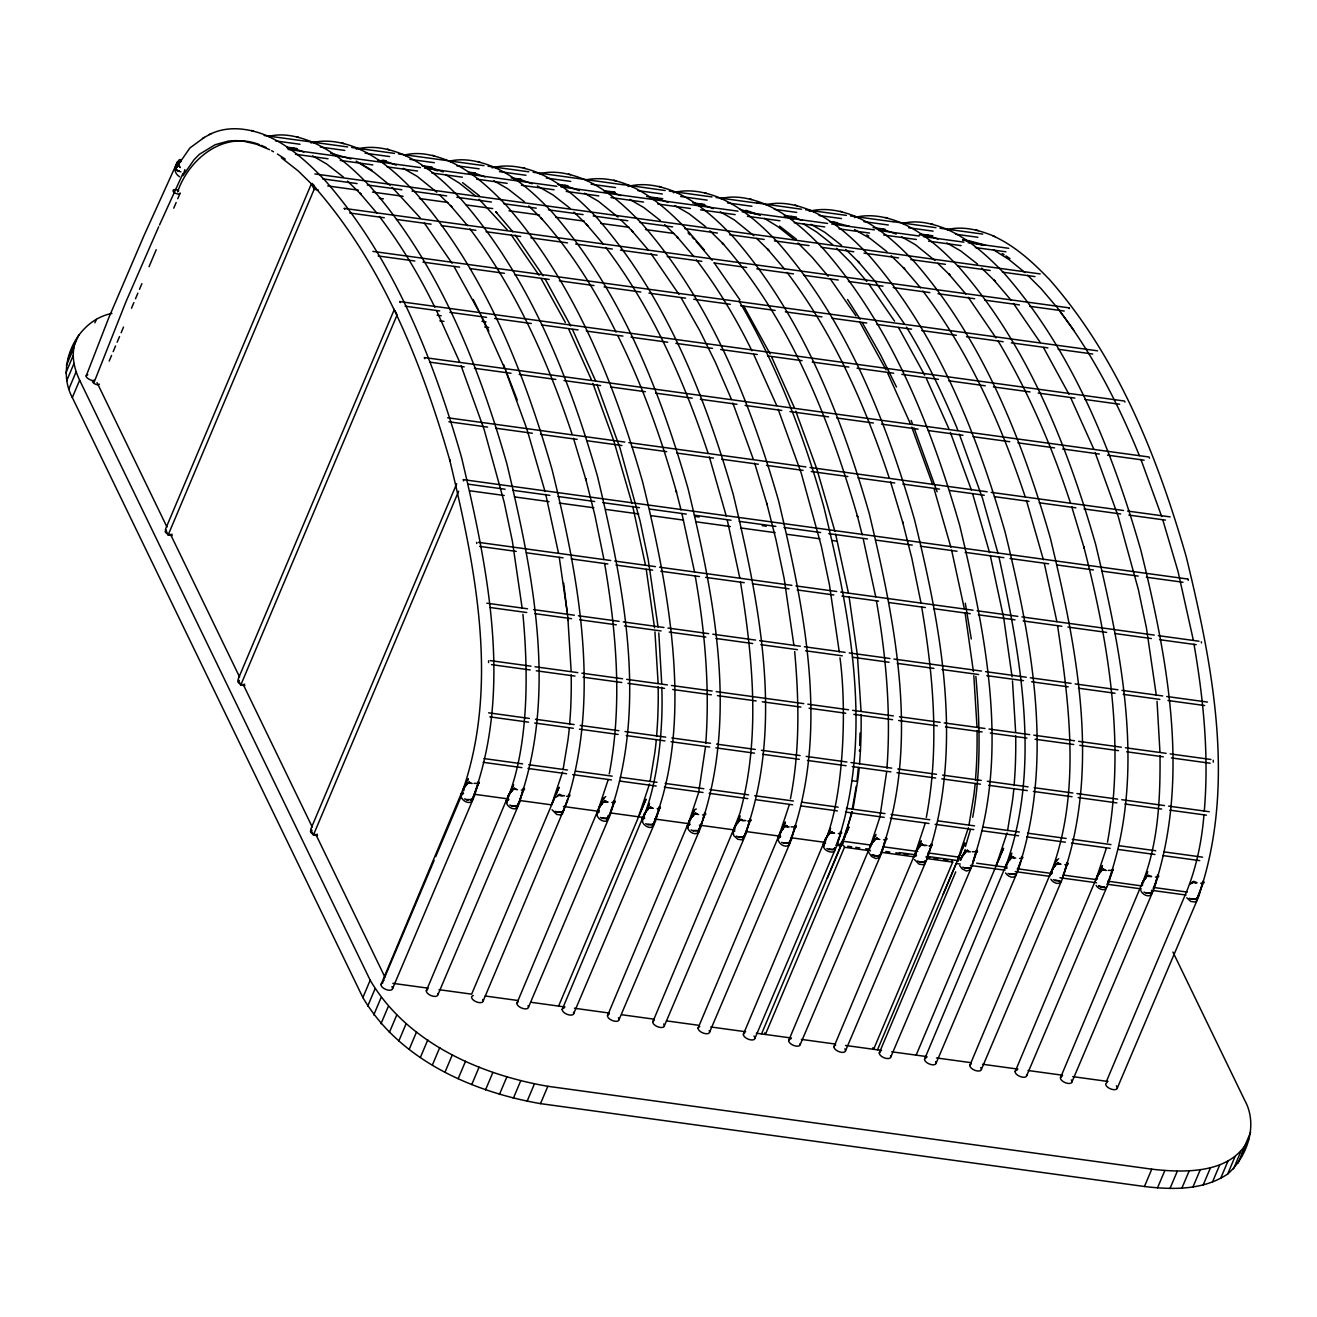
<?xml version="1.0" encoding="UTF-8"?>
<svg xmlns="http://www.w3.org/2000/svg" width="1317" height="1317" viewBox="0 0 1317 1317"><rect width="100%" height="100%" fill="white"/><g stroke="black" fill="none" stroke-linecap="round" stroke-linejoin="round"><path stroke-width="1.5" d="M461.526 793.443L461.049 795.452L461.74 792.785M653.858 823.504C653.002 832.476 638.745 824.08 642.926 817.643L644.457 816.672M642.235 820.293L642.235 819.322M687.523 826.516L689.746 822.895M823.471 845.679L824.096 842.501L825.627 841.53M823.405 845.152L823.421 844.181C822.121 852.692 837.233 854.124 834.336 849.3L828.903 849.284L832.805 849.794L835.39 847.901M860.017 733.075L859.705 745.34M467.815 780.487L468.276 778.545M513.103 786.693L513.087 785.722M603.696 799.123L603.68 798.151M649.001 805.346L648.968 804.374M694.289 811.552L694.273 810.581M739.578 817.775L739.561 816.803M784.883 823.981L784.866 823.01M830.171 830.204L830.154 829.233M875.459 836.41L876.003 834.402M920.764 842.633L920.748 841.662M1011.357 855.062L1011.341 854.091M1056.646 861.269L1056.629 860.297M1101.934 867.491L1101.917 866.52M1147.239 873.698L1147.222 872.727M859.458 751.184L859.507 749.999M477.939 784.734L478.087 781.886M523.376 788.109L519.705 802.234L437.87 994.829M568.532 797.164L568.681 794.316M613.821 803.386L613.969 800.538M659.126 809.593L659.257 806.745M704.562 812.968L700.874 827.092L619.039 1019.687M749.85 819.174L746.179 833.299L664.344 1025.91M795.139 825.397L791.468 839.522L709.633 1032.116M840.295 834.451L840.444 831.603M885.732 837.826L882.538 850.535M930.889 846.88L931.037 844.032M976.325 850.255L973.115 862.964M1021.482 859.31L1021.613 856.462M1066.918 862.684L1063.708 875.393M1157.511 875.114L1156.31 880.398M1202.8 881.336L1199.129 895.445L1117.293 1088.056M608.619 817.001L608.24 818.532M653.923 823.224L653.545 824.755M835.093 848.082L834.715 849.613M179.474 176.708C172.329 171.852 175.079 164.691 179.359 159.67L181.285 159.604M1172.937 952.059L1244.68 1100.222C1258.328 1124.702 1247.528 1156.425 1227.691 1173.99C1203.491 1190.42 1172.344 1189.811 1144.44 1186.502L540.513 1103.63C472.013 1091.809 399.347 1059.642 362.866 997.562L72.32 397.536C55.232 365.813 76.353 320.311 111.945 313.43M1248.681 1139.271C1231.428 1174.007 1184.872 1173.003 1151.766 1169.167L547.839 1086.295C479.339 1074.474 406.673 1042.307 370.192 980.227L79.646 380.218C73.884 368.2 70.855 354.01 75.645 341.152M970.843 867.426L970.003 869.944L966.464 871.031L962.134 868.891L959.681 865.648M1152.029 892.284C1151.354 898.935 1142.069 895 1140.851 890.506M479.256 783.335L479.042 782.199L472.26 799.501L466.547 799.551L468.523 800.028M524.545 789.558L524.331 788.422L517.565 805.724L511.852 805.774L515.754 806.284L517.993 804.835L515.523 808.77C511.078 809.593 505.037 804.72 506.551 800.028L506.107 801.18M569.635 724.531L570.557 710.999A248.765 105.376 -82.2 0 0 571.249 678.551L571.216 674.798M569.849 795.764L569.635 794.628L562.853 811.93L557.14 811.98L561.042 812.507L563.281 811.042L562.392 813.955M656.607 736.466L657.512 722.934A248.765 105.376 -82.2 0 0 658.22 690.487L658.171 686.733M705.731 814.416L705.517 813.28L698.734 830.583L693.022 830.632L698.454 830.665L702.076 821.824M751.019 820.623L750.805 819.487L744.039 836.789L738.31 836.855L743.759 836.871L745.669 832.591M796.324 826.846L796.094 825.71L789.327 843.012L783.615 843.061L789.048 843.094L790.612 839.736M859.524 764.304L860.429 750.772A248.765 105.376 -82.2 0 0 861.137 718.325L861.104 714.571M932.206 845.481L931.992 844.362L928.452 854.535M975.485 780.207L976.391 766.692A248.765 105.376 -82.2 0 0 977.082 734.227L977.049 730.491M977.494 851.704L977.28 850.568L972.242 864.281M1014.139 785.508L1015.045 771.992A248.765 105.376 -82.2 0 0 1015.736 739.545L1015.703 735.791M1022.782 857.91L1022.568 856.791L1017.531 870.504M1158.68 876.562L1158.466 875.426L1153.412 889.14M1203.968 882.769L1203.754 881.649L1196.972 898.951L1191.259 899.001L1196.692 899.017L1198.618 894.737M705.468 746.986L698.701 792.324L687.606 825.808L689.598 824.755M705.78 743.364C709.912 687.375 704.957 631.024 695.178 575.825M886.637 771.844L879.871 817.182L869.895 847.473M886.95 768.223C891.099 712.234 886.127 655.882 876.365 600.7M1203.919 815.305C1201.779 841.003 1196.56 866.57 1187.029 890.588L1106.494 1081.257M1204.248 811.486C1209.105 755.596 1203.524 699.311 1193.992 644.194M569.339 727.84L569.01 731.149A121.905 51.643 -82.2 0 1 567.808 741.027L563.083 769.54M656.31 739.775L655.981 743.084A121.905 51.643 -82.2 0 1 654.779 752.962L650.055 781.475M859.227 767.613L858.898 770.922A121.905 51.643 -82.2 0 1 857.696 780.8L852.972 809.313M975.189 783.533L974.86 786.842A121.905 51.643 -82.2 0 1 973.642 796.719L968.933 825.232M1013.843 788.834L1013.514 792.143A121.905 51.643 -82.2 0 1 1012.296 802.02L1007.571 830.533M608.569 817.281L606.116 821.199C601.671 822.038 595.597 817.116 597.144 812.441M789.871 842.353L788.867 845.02M856.248 786.233L852.247 809.132M925.588 860.923L924.732 863.705L925.752 861.005M175.655 168.823L178.75 164.296M698.998 830.862C697.055 836.295 700.15 826.846 698.833 830.961M972.703 817.281C981.297 770.873 979.914 723.263 975.864 676.444M1016.115 874.076L1015.341 876.101M609.261 773.853C622.546 704.348 616.422 632.654 604.602 563.396M790.447 798.711C800.012 750.295 799.057 700.512 794.678 651.569M926.328 817.363C939.614 747.858 933.49 676.148 921.653 606.907M1107.498 842.221C1125.459 743.743 1108.552 642.4 1083.776 546.637L1084.187 548.185L1071.709 506.65M488.607 662.583L488.574 660.821M519.902 800.522L551.527 804.852L562.557 772.009M461.049 794.464C461.905 799.024 459.732 792.768 463.123 793.674M1213.286 762.148L1213.286 760.255M477.709 785.031L474.416 796.011L392.565 988.606M613.607 803.683L610.298 814.663L528.463 1007.258M840.081 834.748L837.233 844.329M930.658 847.177L927.827 856.758M778.363 838.238L785.409 821.973M851.655 811.766L850.156 818.055A71.398 30.242 -82.2 0 1 849.267 821.429L847.753 826.846A32.793 13.894 -82.2 0 1 847.588 827.438M177.104 163.242L177.449 163.604M649.528 783.944L638.547 816.738L646.054 799.205L558.606 1006.089M852.445 811.782L841.464 844.576L845.185 836.032M968.39 827.702L958.117 858.388M1007.044 833.002L996.064 865.796L999.784 857.252M608.108 779.894L596.996 813.412L599.021 812.326M789.295 804.753L778.149 838.32L779.45 835.966L778.594 837.431L780.191 837.184M925.176 823.405L914.838 854.634M970.464 829.611L965.427 846.485M1106.346 848.263L1096.007 879.493M1241.355 1156.606L1243.264 1149.626M847.16 828.821L845.646 833.398A162.896 68.994 -82.2 0 1 843.802 838.6L761.539 1033.927M970.761 868.183L971.041 867.228M567.611 800.637L483.158 1001.035M1018.42 869.187L1020.56 862.783M1154.301 887.823L1156.441 881.419M568.681 796.406C600.19 690.124 578.015 575.578 552.284 470.465L551.872 468.901C523.293 369.945 483.998 270.627 415.217 192.348L413.719 190.833C397.635 174.223 380.07 158.369 358.784 148.837M931.037 846.123C962.546 739.841 940.371 625.295 914.64 520.182L914.228 518.635C885.65 419.679 846.354 320.344 777.573 242.065L776.075 240.55C759.991 223.939 742.426 208.086 721.14 198.554M1021.63 858.552C1053.139 752.27 1030.964 637.724 1005.233 532.611L1004.822 531.064C976.243 432.108 936.947 332.773 868.166 254.494L866.652 252.996C850.584 236.369 833.019 220.515 811.716 210.983M1157.511 877.188C1189.021 770.922 1166.846 656.36 1141.115 551.247L1140.703 549.699C1112.124 450.743 1072.828 351.425 1004.048 273.146L1002.55 271.631C986.466 255.021 968.9 239.167 947.614 229.619M839.653 835.9C872.595 729.19 849.745 613.508 824.047 507.753L823.635 506.205C803.683 434.775 776.651 365.007 739.035 300.951M1202.009 885.617C1234.967 778.923 1212.101 663.225 1186.403 557.47L1185.991 555.922C1157.413 456.966 1118.133 357.631 1049.353 279.369L1047.838 277.854C1031.771 261.243 1014.189 245.374 992.903 235.842M463.93 787.006C499.094 681.119 474.778 564.993 449.64 459.633L450.052 461.18C421.703 363.015 382.737 264.487 314.5 186.833M567.89 798.596L562.952 812.326M702.636 820.293C737.586 713.024 713.83 595.761 688.165 489.101L687.754 487.553C659.175 388.597 619.895 289.263 551.099 211L549.601 209.485C533.533 192.875 515.951 177.021 494.665 167.473M839.077 837.414L836.822 843.506M881.55 851.226C920.27 742.772 895.083 622.431 869.352 513.959L868.924 512.412C840.345 413.456 801.065 314.137 732.285 235.858L730.77 234.344C714.703 217.733 697.121 201.88 675.835 192.331M930.246 848.329L926.839 857.449M1005.069 868.018C1041.912 768.684 1020.609 657.693 999.06 557.371M1020.823 860.758L1017.432 869.878M1050.357 874.241C1080.977 795.386 1069.7 706.982 1057.551 625.559M1064.992 870.027C1099.942 762.741 1076.187 645.478 1050.522 538.818L1050.11 537.27C1021.531 438.314 982.252 338.996 913.455 260.717L911.957 259.202C895.889 242.591 878.307 226.738 857.021 217.19M1141.312 885.715C1158.334 844.773 1160.359 799.337 1160.014 755.596M1156.705 879.394L1153.313 888.514M1201.45 887.131L1199.178 893.222M519.754 799.995C557.568 691.837 532.694 572.253 506.979 464.243L506.568 462.695C477.989 363.739 438.709 264.404 369.929 186.141L368.414 184.627C352.347 168.016 334.765 152.146 313.479 142.615M610.347 812.424C648.162 704.266 623.27 584.682 597.572 476.672L597.161 475.124C568.582 376.168 529.302 276.833 460.522 198.571L459.007 197.056C442.94 180.445 425.358 164.592 404.072 155.044M746.229 831.076C784.043 722.918 759.168 603.334 733.454 495.324L733.042 493.76C704.463 394.804 665.184 295.485 596.403 217.206L594.889 215.692C578.822 199.081 561.24 183.228 539.954 173.696M790.957 838.797C829.694 730.342 804.489 610.001 778.759 501.53L778.347 499.983C749.768 401.026 710.472 301.692 641.692 223.429L640.177 221.915C624.11 205.304 606.544 189.45 585.258 179.902M972.703 862.141C1010.518 753.999 985.626 634.399 959.928 526.388L959.517 524.841C930.938 425.885 891.658 326.567 822.878 248.287L821.364 246.773C805.296 230.162 787.714 214.309 766.428 204.761M1062.737 876.085L1064.432 871.541M1108.025 882.308C1146.745 773.853 1121.557 653.495 1095.81 545.04L1095.398 543.493C1066.819 444.537 1027.54 345.202 958.76 266.939L957.245 265.425C941.178 248.814 923.596 232.944 902.31 223.413M94.133 382.193L126.086 301.428L158.682 226.771M519.194 801.51L517.12 807.683M609.787 813.939L608.059 817.577L608.75 816.672M960.472 859.902L962.184 855.375M86.181 375.987L108.62 318.171L144.096 235.381L176.824 163.209L177.565 161.925L181.005 161.267M658.072 812.046L658.895 809.889L655.586 820.87L573.751 1013.481M184.907 169.663L182.948 175.671L194.043 159.719L199.443 154.254L215.165 144.722L228.071 141.166A320.854 135.914 -82.2 0 1 243.661 141.215L256.42 144.179L269.672 149.71M467.65 779.598L463.979 788.323M875.295 835.538L870.125 847.753M955.747 871.87L879.262 1052.942M1061.337 880.612C1059.955 886.012 1052.563 882.653 1050.818 879.163M1106.642 886.835C1105.259 892.218 1097.851 888.86 1096.123 885.37M1196.527 900.96L1197.4 898.079L1197.071 899.33M78.905 334.732L68.319 358.487M66.41 365.467L73.736 348.132M65.85 372.941L73.176 355.606M66.657 380.827L73.982 363.492M94.89 322.83L96.355 319.356M68.83 389.058L76.139 371.723M72.32 397.536L79.646 380.218M109.179 361.072L111.566 355.409M113.163 351.639L115.55 345.976M117.147 342.206L119.534 336.543M121.131 332.757L123.518 327.093M131.502 308.227L133.89 302.564M135.486 298.778L137.873 293.115M139.47 289.345L141.874 283.682M149.051 266.692L156.213 249.703M173.762 208.168L176.149 202.505M177.746 198.735L180.149 193.072M168.132 535.015L314.154 189.335L311.438 183.705L165.415 529.385L168.132 535.015L172.214 535.575M394.376 309.33L238.048 679.391L240.781 685.021L244.847 685.581M240.781 685.021L397.092 314.961L395.051 310.746M456.703 483.718L310.68 829.397L313.413 835.027L317.479 835.587M313.413 835.027L458.629 491.241M362.866 997.562L370.192 980.227M367.673 1006.237L374.999 988.902M381.025 984.573L463.436 788.373L468.21 782.775L472.194 783.483M383.082 981.214L434.116 860.396M435.713 856.626L462.827 792.439M373.732 1014.995L381.057 997.66M380.992 1023.77L388.317 1006.435M389.371 1032.462L396.697 1015.127M398.821 1041.006L406.13 1023.671M426.329 990.796L508.724 794.579L513.498 788.982L517.482 789.69M409.208 1049.303L416.518 1031.968M420.452 1057.288L427.778 1039.953M432.453 1064.877L439.763 1047.542M445.08 1071.989L452.406 1054.654M458.217 1078.574L465.543 1061.239M471.749 1084.549L479.059 1067.214M516.906 1003.225L599.317 807.008L604.091 801.411L608.075 802.119L603.005 801.576L598.84 808.424L602.363 802.465L601.606 803.288L604.091 801.411M485.529 1089.867L492.838 1072.532M499.423 1094.476L506.749 1077.141M513.317 1098.329L520.627 1080.994M562.211 1009.431L644.606 813.231L649.38 807.634L653.364 808.342M527.047 1101.391L534.373 1084.056M540.513 1103.63L547.839 1086.295M607.499 1015.654L689.894 819.437L694.668 813.84L698.668 814.548M652.804 1021.86L735.199 825.66L739.973 820.063L743.957 820.771M698.092 1028.083L780.487 831.867L783.533 827.323L780.026 833.282L783.533 827.323M743.381 1034.289L825.792 838.089L830.566 832.492L834.55 833.2L829.48 832.64L825.315 839.489L828.837 833.529L828.08 834.352L830.566 832.492M843.72 845.695L844.477 847.259L765.391 1034.454L764.634 1032.89M788.685 1040.512L871.08 844.296L875.854 838.699L879.838 839.406M833.974 1046.719L916.369 850.519L921.143 844.921L925.127 845.629M951.944 860.544L952.701 862.108L873.615 1049.303L872.858 1047.739M877.484 1049.83L956.191 863.508L960.258 864.067M964.472 851.408L965.213 849.63M916.138 1055.147L1003.57 848.263L1000.838 854.667M924.567 1059.148L1006.962 862.948L1011.736 857.351L1015.72 858.058M969.855 1065.371L1052.267 869.154L1057.024 863.573L1061.025 864.265L1055.954 863.722L1051.789 870.57L1055.312 864.611L1054.555 865.434L1057.024 863.573M1015.16 1071.577L1097.555 875.377L1102.329 869.78L1106.313 870.488M1060.448 1077.8L1142.843 881.6L1145.889 877.04L1142.382 882.999L1145.889 877.04M1144.44 1186.502L1151.766 1169.167M1157.495 1187.885L1164.821 1170.566M1170.023 1188.428L1177.349 1171.093M1181.892 1188.115L1189.218 1170.78M1192.988 1186.93L1200.314 1169.611M1203.211 1184.905L1210.537 1167.586M1212.463 1182.057L1219.789 1164.722M1220.645 1178.402L1227.971 1161.067M1227.691 1173.99L1235.017 1156.655M1233.519 1168.854L1240.844 1151.519M1244.005 1147.897L1250.59 1132.291M1238.095 1163.043L1245.421 1145.708M754.921 1038.339L836.772 845.728M827.323 878.159L848.971 827.043L846.222 833.463M800.226 1044.546L882.061 851.951M845.514 1050.768L927.349 858.157M943.268 894.062L964.917 842.962L962.184 849.366M890.819 1056.975L972.654 864.38M936.107 1063.198L1017.942 870.586M981.395 1069.404L1063.247 876.809M1026.7 1075.627L1108.535 883.016L1112.058 871.739M1071.989 1081.833L1153.824 889.238M556.35 793.69L559.083 787.27L471.651 994.154L439.038 989.676M837.875 842.106L841.398 831.932L841.612 833.052M461.263 793.789C458.728 800.209 472.441 807.189 472.754 798.283C513.301 689.268 487.52 567.38 461.691 458.036L461.279 456.472C432.7 357.516 393.421 258.198 324.624 179.919L323.126 178.404C307.059 161.793 289.477 145.94 268.191 136.408M472.359 799.896L472.77 798.596L470.449 800.077M555.297 796.258L551.576 804.802M642.449 818.664L642.219 820.903M687.737 824.87C685.959 829.957 693.878 836.18 698.24 832.657M733.042 831.093L733.767 835.653L737.866 839.291L741.998 839.834L744.451 835.933L744.121 837.184M778.331 837.299C776.536 842.403 784.52 848.658 788.85 845.07M789.426 843.39L789.871 842.37M823.174 844.576L823.619 843.538L823.602 846.518L823.421 844.197M880.019 855.836L880.398 854.289M881.649 851.852L886.687 838.139L886.901 839.275M961.13 851.951L958.035 859.178M1062.835 876.71L1067.873 862.997L1068.087 864.133M1108.124 882.933L1113.161 869.22L1113.375 870.339M1151.782 893.124L1152.227 892.086M960.719 860.182L962.217 856.692M734.902 830.961L732.861 832.114L740.121 815.766M915.052 854.832L921.225 840.69M1096.221 879.69L1102.477 865.483M1050.554 874.34L1056.481 860.396L1058.67 858.733M159.489 224.993L182.931 173.564M467.123 782.924L465.856 785.656L468.21 782.775L465.724 784.636L462.958 789.772L467.123 782.924L470.597 783.006L468.885 781.854L470.762 783.203M512.412 789.146L511.144 791.879L513.498 788.982L511.012 790.858L508.247 795.995L512.412 789.146L515.902 789.229L514.173 788.076L516.05 789.426M603.005 801.576L601.737 804.308C600.47 799.715 609.524 802.876 604.766 800.506L606.643 801.855M648.293 807.782L647.026 810.515L649.38 807.634L646.894 809.494L644.145 814.63L648.293 807.782L651.783 807.864L650.071 806.712L651.948 808.078M693.598 814.005L692.33 816.738L694.668 813.84L692.199 815.717L689.433 820.853L693.598 814.005L697.072 814.087L695.36 812.935L697.236 814.285M738.886 820.211L737.619 822.944L739.973 820.063L737.487 821.923L734.721 827.06L738.886 820.211L742.36 820.293L740.648 819.141L742.525 820.507M787.829 826.714L785.953 825.364L787.665 826.516L784.191 826.434L782.907 829.167L784.191 826.434L789.245 826.977M829.48 832.64L828.212 835.39C826.944 830.78 835.999 833.941 831.241 831.57L833.118 832.937M874.768 838.863L873.5 841.596L875.854 838.699L873.369 840.575L870.603 845.712L874.768 838.863L878.258 838.945L876.529 837.793L878.406 839.143M920.073 845.07L918.805 847.819L921.143 844.921L918.673 846.782L915.908 851.918L920.073 845.07L923.546 845.168L921.834 843.999L923.711 845.366L921.933 844.082M967.122 850.222L968.999 851.572L967.221 850.288L968.835 851.375L965.361 851.292L964.093 854.025L965.361 851.292L970.431 851.836M1010.649 857.499L1009.382 860.248L1011.736 857.351L1009.25 859.211L1006.501 864.347L1010.649 857.499L1014.139 857.597L1012.427 856.429L1014.304 857.795M1055.954 863.722L1054.687 866.454C1053.419 861.861 1062.473 865.022 1057.716 862.651L1059.592 864.001M1101.242 869.928L1099.975 872.677L1102.329 869.78L1099.843 871.656L1097.077 876.776L1101.242 869.928L1104.733 870.027L1103.004 868.874L1104.881 870.224L1103.103 868.94M1151.601 876.694L1146.547 876.151L1145.263 878.883L1146.547 876.151L1151.404 876.249M177.581 191.936C188.792 159.011 223.577 130.531 259.334 144.574M461.724 793.542L461.312 794.727L463.535 793.295M175.885 167.621L176.972 165.547M963.962 853.004L961.196 858.141L966.448 851.128L963.962 853.004L965.361 851.292M654.039 822.895L653.446 823.718C694.355 721.189 668.871 589.67 642.877 482.895L642.466 481.331C613.887 382.374 574.591 283.056 505.81 204.777L504.296 203.262C488.228 186.652 470.663 170.798 449.36 161.267M649.528 803.337L642.482 819.586L644.721 818.153M694.75 809.609L687.787 825.808L690.009 824.376M830.632 828.261L823.668 844.444L824.376 843.506M1005.925 867.047L1011.884 853.054M880.579 854.321L878.406 856.034L874.208 855.49L878.11 856.017L880.349 854.552L879.443 857.499L875.871 858.602L871.541 856.462L868.874 852.642M925.884 860.528L923.711 862.256L919.496 861.713L923.398 862.223L925.637 860.758M961.673 856.725L964.719 852.181M597.902 812.424C597.227 813.05 601.803 798.497 605.721 796.587M733.783 831.076C730.392 835.982 740.533 812.869 740.483 811.042C760.584 736.466 752.731 657.265 740.483 582.048M778.347 838.287L780.602 836.805M608.586 817.264L606.33 818.73L602.429 818.203L608.141 818.153L614.924 800.851L615.138 801.987M653.874 823.471L651.635 824.936L647.734 824.409L653.446 824.36L660.212 807.058L660.426 808.194M1152.112 891.839L1149.873 893.305L1145.971 892.778L1151.684 892.728M642.894 818.861C657.841 782.446 663.472 729.519 661.776 687.227M784.191 826.434L782.792 828.146L785.261 826.269M1146.547 876.151L1145.148 877.863L1147.617 876.003M562.359 814.021L560.828 814.976L556.679 814.433L552.021 809.725M1015.292 876.167C1012.246 878.933 1007.439 875.887 1005.529 872.941M1196.495 900.993L1194.947 901.98L1190.798 901.437L1186.716 897.799M513.646 784.685L506.601 800.95L508.839 799.518M1147.765 871.689L1141.526 885.913L1107.712 881.172M556.317 797.065L558.787 795.205L562.771 795.912M1190.436 884.086L1192.922 882.209L1196.692 882.472M204.333 137.412L189.878 147.981L176.346 167.539L178.947 165.234M508.576 798.036L507.045 798.991L506.419 802.168M599.153 810.465L597.638 811.42L597.013 814.597M735.051 829.101L733.52 830.072L732.894 833.233M780.339 835.324L778.808 836.279L778.182 839.456M914.706 854.931L916.22 853.959M924.715 863.738L923.184 864.693L919.036 864.15L914.377 859.441M1005.283 867.36L1006.814 866.405M1050.587 873.566L1052.102 872.611M1095.876 879.789L1097.407 878.834M1141.181 885.995L1142.695 885.04M1191.194 883.263L1192.922 882.209M209.37 134.597C228.434 124.72 251.366 128.605 270.133 137.1M202.472 138.466L211.263 133.527M970.497 867.87L964.785 867.919L970.234 867.952M1015.67 874.142L1010.09 874.142L1015.522 874.159M694.833 809.543L696.314 809.017M914.953 855.951L916.484 855.441M1005.546 868.38L1007.077 867.87M508.428 799.896L506.979 800.259C528.71 746.739 528.545 673.876 522.915 614.282M825.479 843.407L824.03 843.769C843.176 801.477 847.275 711.921 839.983 657.792M914.624 856.198L916.072 855.836M1005.217 868.627L1006.665 868.265M478.812 783.352L474.038 783.368M614.693 801.987L611.895 802.481L613.788 802.497M659.982 808.21L657.183 808.704L659.093 808.704M795.863 826.846L791.105 826.878M931.745 845.498L928.962 845.991L930.856 845.991M977.049 851.704L972.275 851.737M1112.931 870.356L1108.173 870.389M558.787 795.205L557.717 795.353L561.19 795.435L559.478 794.283L561.355 795.649M269.392 136.244C285.048 132.457 301 137.396 315.438 143.323M310.944 142.977C327.785 138.565 345.153 142.763 360.726 149.529M356.249 149.183C373.073 144.788 390.441 148.986 406.031 155.752M405.274 154.879C420.93 151.109 436.882 156.032 451.319 161.958M448.702 161.365C464.934 157.25 481.61 161.843 496.608 168.181M492.13 167.835C508.955 163.423 526.323 167.638 541.913 174.387M539.295 173.795C555.527 169.679 572.204 174.272 587.201 180.61M586.46 179.738C625.575 172.725 660.163 201.913 685.482 228.121L704.348 250M628.011 186.471C644.836 182.075 662.221 186.273 677.794 193.039M673.3 192.694C690.141 188.282 707.509 192.496 723.082 199.246M720.465 198.653C736.713 194.537 753.373 199.13 768.387 205.468M765.77 204.859C782.002 200.744 798.678 205.337 813.676 211.675M809.181 211.346C826.022 206.934 843.39 211.132 858.964 217.898M854.486 217.552C871.311 213.156 888.679 217.354 904.269 224.104M903.528 223.248C919.167 219.462 935.136 224.4 949.557 230.327M946.939 229.718C963.188 225.602 979.848 230.212 994.862 236.55M314.895 173.943L1040.2 273.92M1059.28 880.875L1055.378 880.349L1059.592 880.892M1191.836 882.357L1196.906 882.917M521.302 790.052L523.195 790.068M566.606 796.275L568.5 796.275M702.488 814.91L704.381 814.927M747.776 821.133L749.669 821.133M838.369 833.562L840.262 833.562M883.658 839.785L885.567 839.785M1019.539 858.421L1021.449 858.421M1064.844 864.643L1066.737 864.643M1155.437 877.073L1157.33 877.073M1200.725 883.279L1202.619 883.295M181.351 161.464L177.12 162.864M1104.733 887.131L1100.666 886.571L1104.584 887.082M344.181 208.366L344.791 209.222M1068.894 307.799L1069.503 308.655M1170.138 516.873L1127.582 511.062M287.188 147.916L294.893 148.821L292.934 148.113L303.931 152.048M377.781 160.345L385.486 161.25L383.527 160.542L396.318 165.119M468.375 172.774L476.079 173.679L474.104 172.971L485.1 176.906M513.663 178.98L521.367 179.902L519.408 179.194L532.2 183.754M558.968 185.203L566.672 186.109L564.697 185.401L579.315 190.619M604.256 191.409L611.961 192.331L609.985 191.624L620.982 195.542M649.544 197.632L657.249 198.538L655.29 197.83L667.949 202.341M694.849 203.839L702.554 204.761L700.578 204.053L713.386 208.613M876.019 228.697L883.723 229.619L881.764 228.911L896.218 234.064M919.398 234.689L929.028 235.825L927.053 235.117L938.05 239.052M264.157 135.503L347.622 146.944M351.688 147.504L394.441 153.365M398.508 153.924L484.014 165.662M488.08 166.222L528.792 171.803M533.187 172.297L622.431 184.66M622.76 184.578L665.184 190.521M669.266 191.08L712.003 196.941M716.086 197.501L756.798 203.098M757.127 203.016L801.576 209.238M805.658 209.798L846.37 215.379M850.436 215.939L893.189 221.799M893.519 221.733L935.943 227.676M940.009 228.236L982.762 234.097M275.566 140.919L299.996 144.261M320.344 147.06L344.774 150.418M365.138 153.2L389.569 156.558M409.916 159.357L434.347 162.699M456.752 165.777L479.141 168.839M499.489 171.638L525.96 175.276M546.308 178.058L570.738 181.417M591.103 184.215L615.533 187.557M637.922 190.636L662.352 193.994M680.675 196.496L707.13 200.135M727.494 202.917L751.925 206.275M774.314 209.354L796.703 212.416M819.108 215.494L841.497 218.573M863.886 221.635L888.317 224.993M908.681 227.792L933.094 231.133M955.5 234.212L977.889 237.274M287.336 147.224L297.214 148.574M382.21 160.246L386.161 160.773M421.901 165.679L432.042 167.078M468.572 172.083L474.647 172.922M511.177 177.927L521.318 179.326M557.848 184.331L567.989 185.73M604.519 190.735L614.66 192.134M646.713 196.529L662.714 198.719M692.693 202.834L704.694 204.481M784.932 215.494L796.522 217.091M833.299 222.129L837.283 222.672M873.089 227.594L885.024 229.224M920.83 234.146L932.765 235.776M962.612 239.875L966.596 240.418M288.11 149.43L420.436 167.588M424.502 168.148L556.828 186.306M560.894 186.849L738.014 211.164M742.08 211.724L827.586 223.446M831.653 224.005L874.406 229.866M878.472 230.426L919.184 236.023M923.25 236.583L963.978 242.163M968.044 242.723L1008.756 248.304M295.452 154.287L328.032 158.764M340.247 160.427L372.81 164.905M387.066 166.864L417.604 171.045M431.844 173.004L462.382 177.186M476.639 179.145L507.177 183.343M521.417 185.285L553.996 189.763M566.211 191.442L598.774 195.904M610.989 197.583L643.569 202.061M657.809 204.003L690.388 208.481M700.562 209.88L735.166 214.622M747.381 216.301L779.96 220.762M794.2 222.721L824.738 226.919M838.995 228.862L869.533 233.06M883.773 235.019L916.352 239.48M928.567 241.159L961.13 245.62M975.387 247.58L1005.925 251.777M322.5 178.849L357.105 183.59M367.278 184.989L401.883 189.747M412.073 191.13L446.677 195.887M456.851 197.287L491.455 202.028M503.67 203.707L536.249 208.168M548.465 209.847L583.069 214.605M593.243 216.004L627.847 220.746M640.062 222.425L672.641 226.886M684.856 228.565L717.419 233.043M729.634 234.706L764.239 239.464M774.429 240.863L809.033 245.604M821.248 247.283L853.811 251.745M864.001 253.144L898.606 257.902M910.821 259.564L945.425 264.322M957.64 266.001L990.203 270.462M1002.418 272.142L1034.997 276.603M327.735 185.944L358.29 190.142M372.546 192.101L403.101 196.282M419.399 198.521L447.912 202.439M466.251 204.958L492.723 208.58M509.02 210.819L539.575 215.017M555.873 217.256L584.402 221.174M600.7 223.396L629.213 227.314M645.511 229.553L674.024 233.471M314.154 189.335L318.237 189.895M379.345 198.274L383.412 198.834M344.379 208.415L1069.091 307.849M349.696 212.992L384.301 217.749M396.516 219.429L431.12 224.17M441.294 225.569L475.898 230.31M486.088 231.71L520.692 236.467M530.866 237.85L567.512 242.888M575.661 244.007L612.306 249.028M620.439 250.148L657.084 255.169M667.258 256.568L701.862 261.326M714.077 262.988L746.657 267.466M756.831 268.866L793.476 273.887M803.65 275.286L838.27 280.027M848.444 281.426L883.048 286.184M893.222 287.583L929.868 292.604M938.017 293.724L974.662 298.745M984.836 300.144L1019.44 304.902M1029.614 306.285L1064.235 311.042M372.892 251.399L1097.604 350.832M378.193 255.975L414.839 260.996M422.987 262.116L459.617 267.153M469.807 268.536L504.411 273.294M514.585 274.693L549.189 279.434M559.379 280.834L593.983 285.575M604.157 286.974L640.803 292.012M648.952 293.131L685.581 298.152M693.73 299.272L730.375 304.293M740.549 305.692L775.153 310.433M785.344 311.833L821.973 316.87M832.163 318.27L866.767 323.011M876.941 324.41L911.545 329.151M921.735 330.551L956.34 335.308M966.513 336.691L1003.159 341.729M1011.308 342.848L1047.937 347.869M1058.127 349.268L1092.731 354.01M399.709 301.577L1124.504 401.043L1124.948 402.097M405.093 306.186L439.713 310.944M449.887 312.327L486.533 317.364M494.665 318.484L531.311 323.505M541.485 324.904L578.13 329.925M586.279 331.044L622.925 336.082M631.057 337.201L667.703 342.222M675.851 343.342L712.497 348.363M720.629 349.482L757.275 354.52M767.449 355.903L802.069 360.66M812.243 362.06L848.889 367.081M857.021 368.2L893.667 373.221M901.816 374.341L938.461 379.378M948.635 380.761L985.281 385.799M993.413 386.918L1030.059 391.939M1038.208 393.059L1074.853 398.08M1085.027 399.479L1119.631 404.237M437.145 315.207L441.228 315.767M481.956 321.348L486.039 321.908M439.878 320.821L443.944 321.381M484.689 326.978L488.755 327.538M1149.445 458.151L1149.033 456.999L424.288 357.533L424.733 358.701M429.589 362.126L464.193 366.867M474.383 368.266L511.012 373.287M519.161 374.407L555.807 379.444M563.956 380.547L600.585 385.585M610.775 386.984L645.379 391.725M655.553 393.125L692.199 398.146M700.348 399.265L736.977 404.303M745.126 405.422L781.771 410.443M789.92 411.562L828.591 416.863M836.739 417.983L873.385 423.004M881.517 424.123L918.163 429.161M928.337 430.56L962.941 435.301M973.131 436.701L1009.777 441.722M1017.909 442.841L1054.555 447.879M1062.704 448.982L1099.349 454.019M1107.482 455.139L1144.127 460.16M447.648 417.769L624.768 442.068M628.835 442.627L805.938 466.926M810.004 467.486L987.124 491.784M991.191 492.344L1123.516 510.502M448.883 421.786L487.57 427.087M495.719 428.206L532.348 433.244M540.497 434.347L577.142 439.384M587.316 440.783L621.92 445.525M632.111 446.924L666.715 451.665M676.889 453.064L713.534 458.102M721.683 459.221L758.312 464.243M766.461 465.362L803.107 470.383M811.239 471.502L847.885 476.54M858.075 477.923L894.704 482.96M902.853 484.08L939.498 489.101M949.672 490.5L984.276 495.241M994.467 496.641L1029.071 501.398M1039.245 502.781L1075.89 507.819M1084.039 508.938L1120.668 513.959M1128.817 515.079L1165.463 520.1M1187.868 579.052L463.14 479.618L463.6 480.919M468.457 484.195L505.102 489.233M513.235 490.352L549.88 495.373M558.029 496.493L594.675 501.514M602.807 502.633L639.453 507.671M649.627 509.07L686.272 514.091M694.421 515.21L731.067 520.231M739.199 521.351L775.845 526.388M783.994 527.491L820.639 532.529M828.772 533.648L867.459 538.949M875.591 540.069L912.237 545.09M920.385 546.209L957.031 551.247M965.163 552.35L1003.85 557.667M1009.958 558.507L1048.628 563.808M1056.777 564.927L1093.423 569.948M1101.555 571.068L1138.201 576.105M1146.35 577.225L1182.995 582.246M695.03 516.429L699.113 516.988M762.263 525.648L766.329 526.207M469.609 490.747L504.246 495.488M514.437 496.888L549.057 501.645M559.248 503.045L593.868 507.786M606.1 509.465L638.696 513.943M650.911 515.622L683.507 520.1M695.722 521.762L730.359 526.52M740.533 527.919L775.17 532.677M787.385 534.34L819.981 538.818M832.212 540.497L836.279 541.057M478.367 542.341L610.693 560.499M614.759 561.058L655.471 566.639M659.554 567.199L791.879 585.357M795.945 585.917L836.657 591.498M840.723 592.057L973.049 610.215M977.115 610.775L1017.843 616.372M1021.91 616.916L1154.235 635.074M1158.302 635.634L1199.013 641.231M479.602 546.374L516.248 551.395M526.421 552.794L563.067 557.815M571.216 558.935L607.861 563.972M615.994 565.075L652.639 570.113M660.788 571.232L699.459 576.533M705.566 577.373L744.253 582.674M752.386 583.793L789.031 588.831M797.18 589.934L833.826 594.971M841.958 596.091L878.604 601.112M888.777 602.511L925.423 607.532M933.572 608.652L970.217 613.689M978.35 614.809L1014.995 619.83M1023.144 620.949L1061.815 626.25M1067.922 627.09L1106.609 632.39M1114.742 633.51L1151.387 638.547M1159.536 639.667L1196.182 644.688M486.829 603.202L527.541 608.783M533.648 609.623L574.36 615.204M578.426 615.763L619.138 621.344M623.221 621.904L663.933 627.501M667.999 628.061L708.711 633.642M712.793 634.201L755.53 640.062M759.613 640.622L800.324 646.219M804.391 646.762L845.102 652.359M849.185 652.919L889.897 658.5M893.963 659.06L981.494 671.077M985.577 671.637L1026.289 677.218M1030.355 677.778L1071.067 683.358M1075.149 683.918L1117.886 689.779M1121.969 690.338L1162.681 695.936M1166.747 696.495L1207.459 702.076M490.089 607.499L526.734 612.52M534.883 613.64L571.529 618.677M579.661 619.78L616.307 624.818M624.456 625.937L661.085 630.958M669.234 632.078L705.879 637.099M716.053 638.498L752.698 643.536M760.847 644.655L797.493 649.676M805.625 650.796L842.271 655.817M852.445 657.216L889.09 662.253M897.239 663.356L933.885 668.394M942.017 669.513L978.663 674.534M986.812 675.654L1023.457 680.675M1031.59 681.794L1068.235 686.832M1078.409 688.215L1115.055 693.252M1123.203 694.372L1159.849 699.393M1167.981 700.512L1204.627 705.533M490.27 660.607L530.981 666.188M535.064 666.748L577.817 672.625M581.884 673.185L622.595 678.765M626.662 679.325L667.39 684.906M671.456 685.466L712.168 691.046M716.234 691.606L803.782 703.624M807.848 704.183L848.56 709.764M852.626 710.324L893.354 715.905M899.445 716.744L940.173 722.342M944.24 722.901L984.951 728.482M989.018 729.042L1029.746 734.623M1033.812 735.182L1074.524 740.78M1078.59 741.339L1121.343 747.2M1125.409 747.76L1166.138 753.34M1170.204 753.9L1210.916 759.481M491.504 664.624L530.191 669.941M536.299 670.781L574.969 676.082M583.118 677.201L621.789 682.502M627.896 683.342L664.542 688.379M672.691 689.482L711.361 694.8M717.469 695.639L756.156 700.94M762.263 701.78L800.934 707.081M809.082 708.2L845.728 713.238M853.86 714.357L892.547 719.658M898.655 720.498L937.325 725.799M945.474 726.918L982.12 731.939M990.252 733.059L1026.898 738.096M1035.047 739.216L1073.717 744.517M1079.825 745.356L1118.512 750.657M1126.661 751.777L1163.29 756.814M1171.439 757.917L1210.109 763.234M488.623 712.826L529.335 718.423M535.443 719.263L574.13 724.564M580.237 725.404L618.908 730.705M625.015 731.544L665.727 737.141M671.835 737.964L710.522 743.282M716.629 744.121L755.299 749.422M761.407 750.262L800.094 755.563M806.202 756.402L846.913 762M850.98 762.559L891.691 768.14M897.799 768.98L936.486 774.281M942.593 775.12L981.264 780.421M987.371 781.261L1028.083 786.858M1034.191 787.698L1072.878 792.999M1076.944 793.558L1117.656 799.139M1121.738 799.699L1164.491 805.576M1168.558 806.119L1209.269 811.716M489.858 716.86L528.545 722.16M534.653 723L573.323 728.301M579.431 729.141L618.117 734.458M626.25 735.577L664.937 740.878M671.044 741.718L709.715 747.019M715.822 747.858L754.509 753.159M762.642 754.279L799.287 759.316M807.436 760.436L846.107 765.737M852.214 766.576L890.901 771.877M897.009 772.717L935.679 778.034M941.787 778.857L980.474 784.175M988.606 785.294L1027.293 790.595M1033.401 791.435L1072.071 796.736M1078.179 797.575L1116.865 802.893M1124.998 804.012L1161.643 809.033M1169.792 810.153L1206.438 815.174M851.671 780.652L856.89 781.376A172.823 73.209 -82.2 0 0 858.355 767.399M483.965 758.559L522.635 763.876M528.743 764.716L567.429 770.017M575.578 771.136L612.207 776.157M620.356 777.277L657.002 782.314M665.134 783.417L703.821 788.735M709.929 789.574L748.599 794.875M754.707 795.715L793.394 801.016M801.543 802.135L838.172 807.173M846.321 808.292L884.991 813.593M891.099 814.433L929.786 819.734M937.934 820.853L974.564 825.874M982.712 826.994L1019.358 832.031M1027.507 833.151L1066.177 838.452M1072.285 839.291L1110.955 844.592M1119.104 845.712L1155.75 850.749M1163.899 851.852L1202.569 857.169M483.158 762.313L521.845 767.613M527.952 768.453L566.623 773.754M572.73 774.594L611.417 779.911M619.55 781.03L656.195 786.051M664.344 787.171L703.015 792.472M709.122 793.311L747.809 798.629M755.942 799.732L792.587 804.769M800.736 805.889L837.382 810.91M845.514 812.029L884.201 817.33M890.308 818.17L928.979 823.487M935.086 824.327L973.773 829.628M981.906 830.747L1018.551 835.768M1026.7 836.888L1065.371 842.189M1071.478 843.028L1110.165 848.346M1118.298 849.465L1154.943 854.486M1163.092 855.606L1199.738 860.627M842.518 841.184L870.998 845.086M883.197 846.765L917.784 851.506M927.958 852.906L958.48 857.087M474.449 794.283L508.049 798.892M563.396 806.481L598.972 811.371M610.825 812.984L642.564 817.347M654.73 819.009L689.235 823.751M699.376 825.133L733.865 829.875M746.048 831.537L780.537 836.279M790.694 837.678L825.183 842.403M837.365 844.082L841.415 844.625M899.396 852.593L915.397 854.782M927.382 856.429L957.377 860.544M976.704 863.195L1005.694 867.179M1017.284 868.759L1052.069 873.533M1063.955 875.163L1095.777 879.526M1153.478 887.444L1187.292 892.086M847.72 846.238L851.737 846.798M855.737 847.341L859.754 847.901M865.763 848.724L869.763 849.267M885.798 851.473L889.815 852.017M895.823 852.84L899.84 853.4M903.841 853.943L907.857 854.503M925.884 856.972L929.901 857.515M933.901 858.075L937.918 858.618M943.927 859.441L947.927 860.001M835.752 845.152L840.97 845.86M844.477 847.259L870.521 850.831M880.546 852.214L914.624 856.89M926.641 858.536L952.701 862.108M970.431 865.467L1005.019 870.208M1015.193 871.607L1049.781 876.348M1059.938 877.748L1096.567 882.769M1106.741 884.168L1141.312 888.909M1151.486 890.308L1186.074 895.05M392.828 983.338L428.157 988.178M485.232 996.014L517.844 1000.492M531.442 1002.352L564.96 1006.962M574.459 1008.262L609.343 1013.053M622.019 1014.781L653.726 1019.128M666.418 1020.873L698.125 1025.219M710.801 1026.964L745.685 1031.754M756.32 1033.203L791.451 1038.026M801.394 1039.393L835.538 1044.085M845.563 1045.451L881.55 1050.39M891.724 1051.789L927.003 1056.629M936.486 1057.93L971.057 1062.671M982.564 1064.251L1017.86 1069.091M1028.017 1070.491L1062.605 1075.232M1072.762 1076.631L1107.992 1081.471M330.616 153.134L350.915 158.962M924.929 845.185L926.987 845.53M743.743 820.326L745.817 820.672M562.573 795.452L564.631 795.797M740.055 209.403L754.855 213.864M963.682 240.023L983.289 245.39M423.004 166.024L437.87 170.897M784.191 215.988L793.509 219.165M178.7 171.128L180.923 171.869M791.171 216.482L802.168 220.4M745.883 210.259L760.337 215.412M428.815 166.765L443.269 171.918M976.21 229.899L978.169 230.607M930.905 223.676L932.88 224.384M885.617 217.47L887.592 218.178M840.328 211.247L842.287 211.955M795.024 205.04L796.999 205.732M749.735 198.818L751.694 199.525M704.447 192.611L706.406 193.303M659.142 186.388L661.118 187.096M613.854 180.182L615.813 180.873M630.547 186.125L632.489 186.816M568.549 173.959L570.524 174.667M523.261 167.753L525.22 168.444M477.972 161.53L479.931 162.238M432.667 155.307L434.643 156.015M387.379 149.101L389.338 149.809M342.074 142.878L344.05 143.586M296.786 136.672L298.761 137.38M251.498 130.449L253.457 131.157M984.886 244.946L968.374 240.632A320.854 135.914 -82.2 0 0 963.056 240.171M849.597 226.376L833.085 222.079A320.854 135.914 -82.2 0 0 829.529 221.717M261.013 145.298L266.067 147.471M1189.267 898.26L1191.655 899.297M1143.963 892.037L1146.366 893.091M1053.386 879.608L1055.773 880.661M1008.081 873.401L1010.468 874.439M962.793 867.179L965.18 868.232M917.488 860.972L919.892 862.009M826.911 848.543L829.298 849.58M781.607 842.32L783.994 843.374M736.318 836.114L738.705 837.151M691.03 829.891L693.417 830.945M645.725 823.685L648.112 824.722M600.437 817.462L602.824 818.515M555.132 811.256L557.535 812.293M509.844 805.033L512.231 806.086M464.555 798.826L466.942 799.863M178.865 171.144L176.05 169.877M1194.815 882.209L1193.597 881.303L1195.474 882.653M1149.511 876.003L1148.408 875.147M803.041 223.643L816.705 232.055L832.624 244.666M764.403 218.326L778.051 226.754L793.97 239.365M445.525 174.585L459.172 182.997L475.091 195.607M358.553 162.649L374.193 172.461L390.128 185.467M271.598 150.714L273.524 151.768M946.808 242.937L960.752 250.954L977.527 264.075M901.519 236.714L915.463 244.748L934.988 260.552M854.486 229.504L870.175 238.525L886.934 251.646M810.926 224.285L824.87 232.319L841.645 245.423M720.333 211.856L734.277 219.89L753.801 235.694M675.045 205.633L688.989 213.667L705.764 226.771M629.756 199.427L643.7 207.46L660.459 220.565M584.452 193.204L598.395 201.238L617.92 217.042M537.418 185.993L553.107 195.031L569.866 208.135M493.859 180.775L507.802 188.808L524.578 201.913M403.282 168.346L417.226 176.379L436.75 192.183M356.232 161.135L371.921 170.173M312.689 155.916L326.632 163.95L343.408 177.054M399.759 301.593L400.236 302.647M1002.122 253.457L1004.064 254.658M866.833 234.887L868.792 236.089M277.41 154.023L285.246 159.127M993.413 249.753L1009.036 259.581L1024.988 272.586M1006.023 255.91L1009.958 258.576M733.223 833.743L732.828 831.751L733.026 833.677M687.869 827.488L687.523 825.529L687.672 827.553M642.581 821.281L642.235 819.322L642.433 821.66M506.683 802.629L506.354 800.687L506.749 802.679M779.582 226.096L796.341 239.2M462.514 182.602L479.289 195.706M281.344 157.744L298.103 170.848L316.014 188.347M179.853 167.029L178.404 165.712L180.215 167.489M836.624 248.304L850.733 262.527L866.849 281.509M797.987 243.003L812.079 257.227L828.195 276.208M479.108 199.246L507.308 229.932M392.137 187.327L420.337 217.996M981.659 268.108L995.438 281.575L993.923 280.06L1011.11 300.227M937.737 263.235L950.133 275.352L948.635 273.837L965.822 294.004M891.066 255.679L904.845 269.145L903.33 267.631L920.534 287.797M845.777 249.456L859.557 262.923L858.042 261.408L875.229 281.575L904.384 323.85M756.567 238.377L768.963 250.493L767.449 248.979L784.636 269.145M709.896 230.821L723.659 244.287L722.16 242.772C790.381 320.426 829.348 418.954 857.713 517.12L857.301 515.556L862.191 534.867M664.591 224.598L678.37 238.064L676.856 236.55L694.059 256.716M620.686 219.741L633.082 231.858L631.567 230.343L648.754 250.51M574.014 212.169L587.777 225.635L586.279 224.12L603.466 244.287M528.71 205.962L542.489 219.412L540.974 217.914C571.611 251.909 595.877 291.189 616.027 332.147M439.499 194.867L451.896 206.983L450.398 205.468L467.584 225.651M347.54 181.104L361.302 194.554L359.804 193.039L376.991 213.222M608.24 816.524L607.894 815.816M1027.672 275.269L1041.089 288.653L1055.954 306.17M497.184 213.206L495.686 211.691L512.873 231.858M688.067 232.911L690.075 234.953M692.083 237.027L694.108 239.151M696.117 241.324L712.234 260.305M1187.983 579.167L1188.313 580.353M868.841 284.077L894.589 321.15M830.204 278.776L855.935 315.85M714.242 262.873L739.989 299.947M511.325 235.019L539.015 275.22M424.354 223.1L452.044 263.285M1059.477 310.73C1093.077 354.767 1118.561 404.5 1139.386 455.682M1056.415 306.433L1074.014 330.534M1013.464 303.437L1040.282 342.502M968.176 297.23L996.031 337.942M922.871 291.008C969.378 352.462 1000.904 423.893 1025.136 496.657M786.99 272.356C833.496 333.81 865.022 405.241 889.255 478.022M696.397 259.926C717.963 288.209 736.302 318.862 751.908 350.783M651.108 253.72L678.963 294.432M605.82 247.497C652.327 308.952 683.852 380.383 708.069 453.163M515.227 235.068L543.081 275.78M469.922 228.862C516.445 290.3 547.971 361.731 572.187 434.511M379.345 216.432C400.911 244.699 419.25 275.352 434.84 307.289M1043.426 347.458L1068.976 394.293M998.138 341.235L1000.229 344.544C1029.515 394.474 1052.448 447.912 1070.425 502.88M906.491 327.159C925.966 358.817 941.984 392.466 956.455 426.675L957.887 430.412M847.539 299.469L860.149 319.29M862.24 322.599L880.843 355.376L896.482 387M681.07 297.741L699.673 330.518L715.312 362.142L731.429 399.331M545.189 279.089L570.738 325.925M898.474 327.439L924.699 375.164M859.82 322.138L886.045 369.863M743.858 306.219L770.099 353.944M540.941 278.381L565.355 322.5M453.97 266.446L478.4 310.565M1070.705 397.816L1093.785 449.048M753.653 354.306L776.717 405.554M617.772 335.654C642.647 385.667 661.397 438.545 676.526 492.245L676.115 490.698L681.021 510.008M572.467 329.448L595.531 380.695M473.198 299.453L488.837 331.061M436.585 310.796L459.649 362.043M926.493 378.802L948.767 428.453M887.839 373.501L910.113 423.152M771.894 357.582L794.167 407.249M568.977 329.744L591.251 379.395M482.006 317.809L504.279 367.476M97.046 382.605L166.979 527.047M170.568 534.455L239.612 677.053M243.201 684.461L312.261 827.06M315.85 834.468L384.893 977.066M1201.302 641.823L1201.499 642.926M476.589 542.374L476.787 543.493M1140.917 459.403L1161.742 516.626M950.38 432.437L971.37 489.957M911.743 427.136L932.716 484.656M795.781 411.217L816.754 468.753L834.929 531.344M592.864 383.379L613.837 440.915L632.012 503.489M505.893 371.443L526.866 428.98L545.04 491.57M1095.217 452.785L1118.298 516.643L1138.365 589.539L1146.465 628.044L1156.31 695.376M959.336 434.149L982.416 498.007L998.072 553.519M911.15 420.469L912.599 424.189M914.047 427.926L937.111 491.784M778.166 409.274L801.23 473.132L821.298 546.028L829.397 584.534L839.258 651.882M732.861 403.068L753.357 459.37M596.98 384.416L620.06 448.274L640.128 521.17L648.227 559.676L658.072 627.024M503.506 364.529L517.235 399.989M461.098 365.78L484.179 429.638L504.246 502.534L512.346 541.024L522.19 608.372M177.532 163.687L177.844 164.543M1026.42 500.444L1043.377 559.725M890.539 481.792L903.001 523.326L902.589 521.779L911.891 558.457L920.995 602.923M754.657 463.156L767.12 504.674L766.708 503.127L776.009 539.822L784.109 578.311L793.953 645.659M709.353 456.933L726.309 516.231M573.471 438.281L585.95 479.816L585.538 478.269L594.823 514.963L603.927 559.429M1162.944 520.38L1178.04 571.496L1193.35 640.227M972.736 494.171L989.544 552.547M934.082 488.87L950.89 547.246M1044.348 563.594L1056.876 621.575M863.178 538.735L875.706 596.716M727.28 520.083L739.808 578.064M681.992 513.877L694.52 571.858M990.269 555.428L1003.768 618.364L1012.065 676.839M951.615 550.111L964.34 608.8M835.653 534.208L848.395 592.897M632.736 506.37L645.462 565.042M545.765 494.435L558.507 553.107M965.114 613.063L973.411 671.538M849.152 597.144L857.449 655.636L861.022 710.801M646.235 569.306L654.533 627.797M559.264 557.371L567.133 611.763M965.295 603.17L971.288 638.975M177.351 162.929L177.482 163.769L177.268 162.024M563.627 583.052L568.203 620.505M1012.477 680.922L1015.637 732.022M973.823 675.621L976.984 726.704M654.944 631.864L658.105 682.963M567.989 619.928L571.134 671.028M1157.034 701.303L1159.931 751.711M658.796 632.934L661.694 683.342M957.788 857.318A2.157 0.905 -82.2 0 1 958.924 857.943A2.157 0.905 -82.2 0 1 958.447 860.791A2.157 0.905 -82.2 0 1 957.212 860.709M841.826 841.398A2.157 0.905 -82.2 0 1 843.028 842.864A2.157 0.905 -82.2 0 1 841.695 845.382A2.157 0.905 -82.2 0 1 841.365 842.271M99.417 384.152A3.77 1.827 22.9 0 1 93.902 383.329A3.77 1.827 22.9 0 1 94.1 380.234M179.952 193.484A3.77 1.827 22.9 0 1 175.128 193.105A3.77 1.827 22.9 0 1 173.548 189.862A3.77 1.827 22.9 0 1 178.684 190.866M172.05 534.159A3.77 1.827 22.9 0 1 166.633 533.401A3.77 1.827 22.9 0 1 166.535 530.257M314.187 185.401A3.77 1.827 22.9 0 1 312.327 183.425M244.682 684.149A3.77 1.827 22.9 0 1 239.381 683.49A3.77 1.827 22.9 0 1 238.97 680.296M317.315 834.155A3.77 1.827 22.9 0 1 311.8 833.348A3.77 1.827 22.9 0 1 312.014 830.253M383.165 981.873A3.77 1.827 22.9 0 1 383.889 980.391M463.617 790.908A3.77 1.827 22.9 0 1 464.275 789.788M93.951 380.876A6.157 2.502 19.9 0 1 87.12 377.814A6.157 2.502 19.9 0 1 87.778 374.752M391.923 986.696A6.157 2.996 22.9 0 1 389.997 990.236A6.157 2.996 22.9 0 1 382.309 987.207A6.157 2.996 22.9 0 1 382.72 983.075M437.623 993.561A6.157 2.996 22.9 0 1 430.988 995.586A6.157 2.996 22.9 0 1 427.63 989.396M482.73 999.455A6.157 2.996 22.9 0 1 480.277 1002.681A6.157 2.996 22.9 0 1 472.787 999.537A6.157 2.996 22.9 0 1 473.313 995.504M528.035 1005.678A6.157 2.996 22.9 0 1 525.746 1008.888A6.157 2.996 22.9 0 1 518.338 1005.99A6.157 2.996 22.9 0 1 518.207 1001.842M573.504 1012.213A6.157 2.996 22.9 0 1 570.393 1015.094A6.157 2.996 22.9 0 1 563.067 1011.604A6.157 2.996 22.9 0 1 564.335 1007.851M618.381 1017.761A6.157 2.996 22.9 0 1 616.471 1021.317A6.157 2.996 22.9 0 1 608.783 1018.288A6.157 2.996 22.9 0 1 609.195 1014.139M663.686 1023.984A6.157 2.996 22.9 0 1 661.924 1027.507A6.157 2.996 22.9 0 1 654.335 1024.741A6.157 2.996 22.9 0 1 654.105 1020.477M709.205 1030.536A6.157 2.996 22.9 0 1 706.752 1033.746A6.157 2.996 22.9 0 1 699.261 1030.602A6.157 2.996 22.9 0 1 699.788 1026.585M753.982 1036.051A6.157 2.996 22.9 0 1 752.814 1039.92A6.157 2.996 22.9 0 1 745.06 1037.286A6.157 2.996 22.9 0 1 744.681 1032.907M800.11 1043.607A6.157 2.996 22.9 0 1 796.538 1046.142A6.157 2.996 22.9 0 1 789.443 1042.57A6.157 2.996 22.9 0 1 790.809 1038.932M844.856 1048.842A6.157 2.996 22.9 0 1 842.946 1052.382A6.157 2.996 22.9 0 1 835.258 1049.369A6.157 2.996 22.9 0 1 835.669 1045.221M890.555 1055.724A6.157 2.996 22.9 0 1 883.937 1057.732A6.157 2.996 22.9 0 1 880.579 1051.559M935.679 1061.601A6.157 2.996 22.9 0 1 933.062 1064.827A6.157 2.996 22.9 0 1 925.505 1061.436A6.157 2.996 22.9 0 1 926.691 1057.567M980.753 1067.478A6.157 2.996 22.9 0 1 978.992 1071.017A6.157 2.996 22.9 0 1 971.403 1068.252A6.157 2.996 22.9 0 1 971.156 1063.988M1026.585 1074.672A6.157 2.996 22.9 0 1 1023.013 1077.224A6.157 2.996 22.9 0 1 1015.917 1073.651A6.157 2.996 22.9 0 1 1017.284 1069.997M1071.33 1079.907A6.157 2.996 22.9 0 1 1069.42 1083.463A6.157 2.996 22.9 0 1 1061.732 1080.434A6.157 2.996 22.9 0 1 1062.144 1076.302M1116.355 1085.784A6.157 2.996 22.9 0 1 1115.17 1089.636A6.157 2.996 22.9 0 1 1107.416 1087.002A6.157 2.996 22.9 0 1 1107.037 1082.623M611.714 192.381A320.854 135.914 -82.2 0 1 615.187 192.43M507.489 799.007L506.831 800.143L507.489 799.007M598.083 811.437L597.424 812.573L598.083 811.437M643.371 817.659L642.712 818.795L643.371 817.659M688.659 823.866L688.001 825.002L688.659 823.866M733.964 830.089L733.306 831.225L733.964 830.089M1051.032 873.583L1050.357 874.718L1051.032 873.583M472.852 798.036L472.177 798.925L472.852 798.036M518.157 804.243L517.565 805.082L518.157 804.243M563.446 810.465L562.869 811.288L563.446 810.465M699.327 829.101L698.652 830.006L699.327 829.101M744.632 835.324L743.957 836.213L744.632 835.324M789.92 841.53L789.245 842.436L789.92 841.53M835.208 847.753L834.534 848.642L835.208 847.753M1197.565 897.47L1196.89 898.375L1197.565 897.47M178.931 171.095L176.824 170.272L178.931 171.095M1101.061 886.868L1098.674 885.831L1101.061 886.868M874.587 855.803L872.2 854.749L874.587 855.803M597.144 815.421L596.947 813.099L597.128 815.453M778.331 839.884L778.117 837.958L778.331 839.884"/></g></svg>
